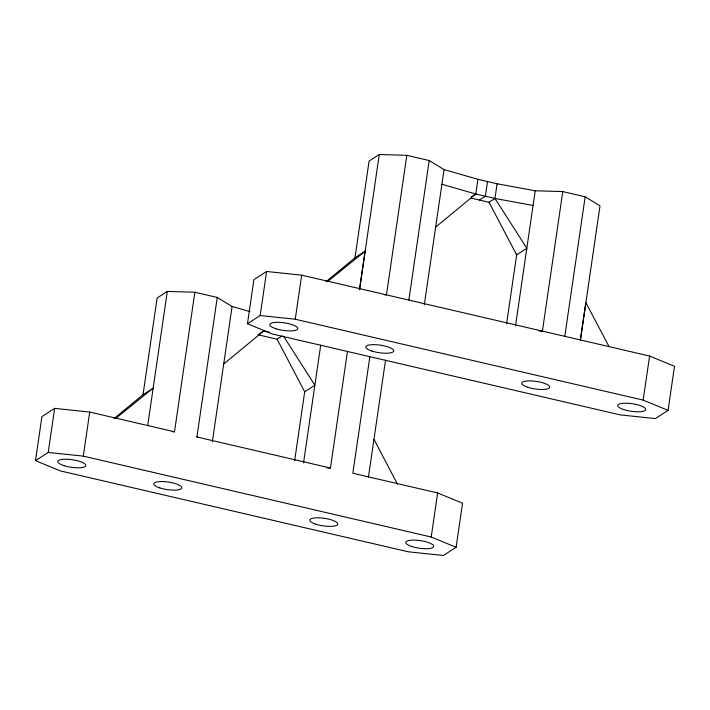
<?xml version="1.0" encoding="UTF-8"?>
<svg xmlns="http://www.w3.org/2000/svg" width="710" height="710" viewBox="0 0 710 710"><rect width="100%" height="100%" fill="white"/><g stroke="black" fill="none" stroke-linecap="round" stroke-linejoin="round"><path stroke-width="1.06" d="M368.454 476.978L385.539 360.139M369.874 356.597L352.852 473.242L437.635 492.953L462.547 503.212L456.113 547.268L443.395 555.486L408.321 551.803L60.403 470.916L35.5 460.657L41.925 416.592L54.643 408.374L89.726 412.066L174.5 431.778L194.859 292.236L217.251 297.446L232.09 306.48L250.08 311.654M35.5 460.657L48.218 452.439L54.643 408.374M456.113 547.268L431.21 537.017L83.292 456.131L89.726 412.066M113.999 418.634L143.029 394.689L157.132 297.987L167.303 291.419L194.859 292.236M147.68 425.636L167.303 291.419M197.664 437.449L196.901 436.978L217.251 297.446M212.37 441.647L232.09 306.48M247.453 323.751L253.887 279.687L266.605 271.469L301.679 275.161L649.597 356.047L674.5 366.307L668.074 410.371L655.357 418.58L620.274 414.897L272.356 334.011L247.453 323.751L260.171 315.533L295.253 319.225L643.162 400.112L668.074 410.371M260.171 315.533L266.605 271.469M295.253 319.225L301.679 275.161M294.65 460.666L304.696 391.778L277.077 339.202L257.881 334.738M303.543 462.84L320.707 345.193M354.929 258.103L369.085 161.081L379.255 154.514L406.812 155.33L429.204 160.54L444.043 169.575L477.919 179.31L497.106 183.775L535.216 190.768L562.773 191.593L585.164 196.803L600.003 205.838L580.443 339.921M327.15 467.934L330.461 468.032L347.474 351.388M359.473 289.804L365.1 251.242L354.982 257.783L325.961 281.728M359.544 289.689L379.255 154.514M406.812 155.33L386.462 294.872L384.252 294.801M408.853 300.073L429.204 160.54M424.323 304.75L444.043 169.575M435.656 227.102L475.771 193.999L477.919 179.31M431.21 537.017L437.635 492.953M487.513 181.538L485.365 196.235L479.436 200.06M470.907 198.081L489.03 202.297L516.649 254.872L526.829 248.296L494.968 198.463L497.106 183.775M506.594 323.795L516.773 254.029M515.495 325.943L535.216 190.768M562.773 191.593L542.413 331.126L539.112 331.029M564.805 336.336L585.164 196.803M580.372 340.046L585.839 302.567L608.905 346.347M643.162 400.112L649.597 356.047M223.694 364.008L263.818 330.904L269.152 332.147M115.659 418.447L153.147 388.148L143.029 394.689M327.612 281.542L365.1 251.242M259.576 333.647L263.818 330.904M471.538 196.741L475.771 193.999L494.968 198.463L533.077 205.465M277.077 339.202L282.163 335.91M489.03 202.297L494.968 198.463M304.696 391.778L314.867 385.202L283.601 336.291M172.299 431.715L174.5 431.778M48.218 452.439L83.292 456.131M196.901 436.978L330.461 468.032M441.904 184.263L475.771 193.999M374.09 439.525L397.493 484.238M63.936 465.636A14.138 3.825 8.3 0 0 85.803 465.707A14.138 3.825 8.3 0 0 65.817 459.219A14.138 3.825 8.3 0 0 63.936 465.636M315.87 524.211A14.138 3.825 8.3 0 0 337.738 524.282A14.138 3.825 8.3 0 0 317.752 517.794A14.138 3.825 8.3 0 0 315.87 524.211M159.91 487.947A14.138 3.825 8.3 0 0 181.778 488.018A14.138 3.825 8.3 0 0 161.791 481.531A14.138 3.825 8.3 0 0 159.91 487.947M411.844 546.522A14.138 3.825 8.3 0 0 433.721 546.593A14.138 3.825 8.3 0 0 413.735 540.106A14.138 3.825 8.3 0 0 411.844 546.522M275.888 328.73A14.138 3.825 8.3 0 0 297.756 328.801A14.138 3.825 8.3 0 0 277.77 322.313A14.138 3.825 8.3 0 0 275.888 328.73M527.823 387.305A14.138 3.825 8.3 0 0 549.7 387.376A14.138 3.825 8.3 0 0 529.704 380.888A14.138 3.825 8.3 0 0 527.823 387.305M371.862 351.042A14.138 3.825 8.3 0 0 393.73 351.113A14.138 3.825 8.3 0 0 373.744 344.634A14.138 3.825 8.3 0 0 371.862 351.042M623.797 409.617A14.138 3.825 8.3 0 0 645.674 409.688A14.138 3.825 8.3 0 0 625.688 403.2A14.138 3.825 8.3 0 0 623.797 409.617"/></g></svg>
